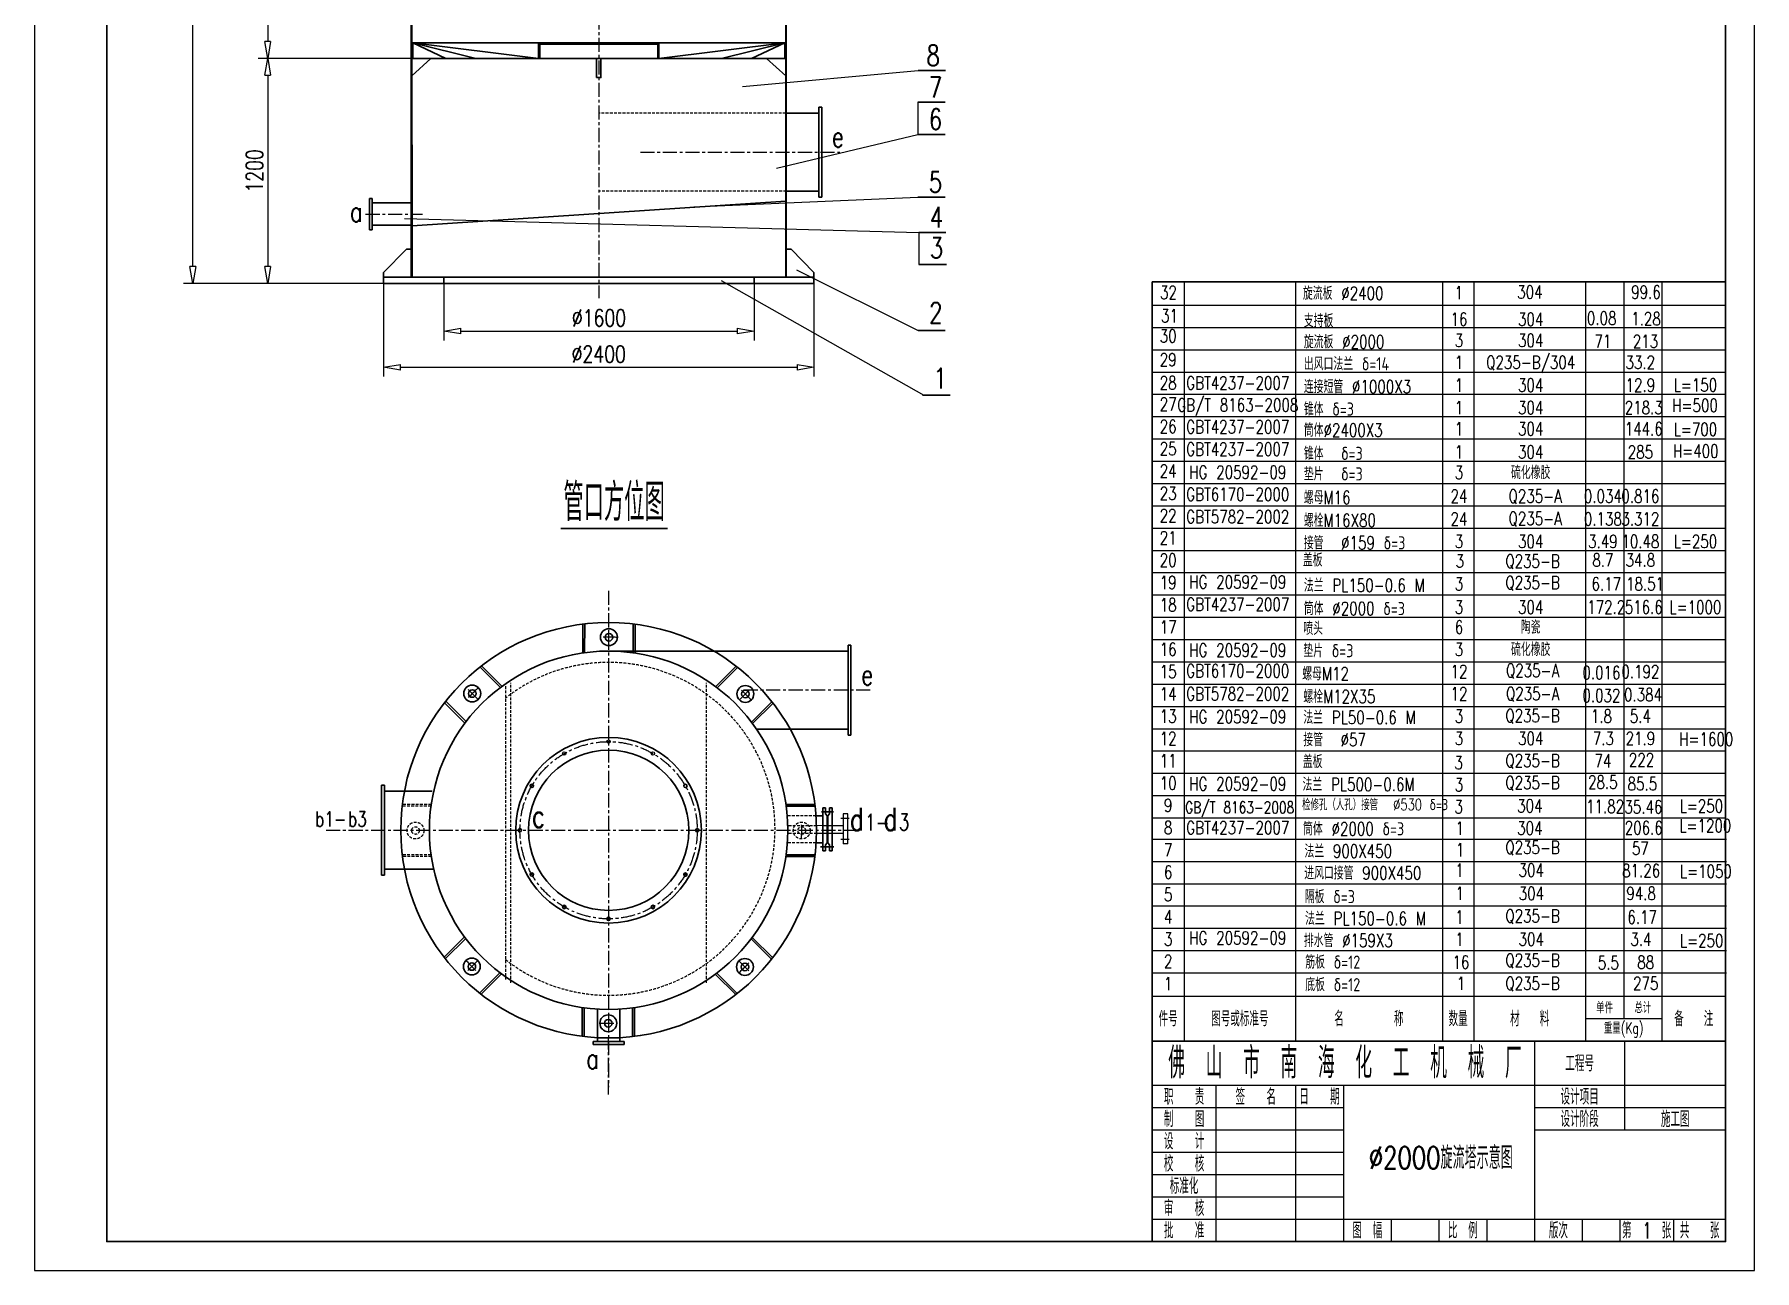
# Model space of a CAD drawing. Header units: inches. Extents: x -49906 to 274435, y 31852 to 49661.
# Drawn here: x 84216 to 93386, y 31852 to 38444 of the extents above; entities that cross this region are included whole.
import ezdxf
from ezdxf.enums import TextEntityAlignment as Align

# ---------------------------------------------------------------- set-up
doc = ezdxf.new("R2010")
doc.units = ezdxf.units.IN
doc.header["$LTSCALE"] = 60
doc.header["$MEASUREMENT"] = 0
doc.linetypes.add('CENTER', pattern=[2, 1.25, -0.25, 0.25, -0.25])
doc.linetypes.add('HIDDEN', pattern=[0.375, 0.25, -0.125])
for name, color, linetype in [('2', 2, 'Continuous'), ('cen', 1, 'CENTER'), ('图层1', 2, 'HIDDEN'), ('文字', 3, 'Continuous'), ('细实线', 7, 'Continuous')]:
    doc.layers.add(name, color=color, linetype=linetype)
doc.layers.add('粗实线', color=7, linetype='Continuous', lineweight=30)
doc.styles.get("Standard").update_dxf_attribs({"font": 'txt.shx', "width": 0.75, "bigfont": 'hztxt.shx'})
doc.styles.add('中文', font='txt.shx', dxfattribs={"width": 0.75, "bigfont": 'gbcbig.shx'})
doc.dimstyles.new('ST1-1', dxfattribs={"dimtxt": 90, "dimasz": 90, "dimexe": 50, "dimexo": 0, "dimgap": 25, "dimtad": 1, "dimtxsty": 'Standard', "dimblk": 'CLOSEDBLANK', "dimcen": 3, "dimadec": 0, "dimazin": 0, "dimtfac": 1, "dimtmove": 0, "dimatfit": 3, "dimfxl": 1, "dimarcsym": 1})

# ---------------------------------------------------------------- blocks, each defined once
blk = doc.blocks.new('_CLOSEDBLANK')
at = {"color": 0, "linetype": 'ByBlock'}
for p, q in [((-1, 0.17), (0, 0)), ((-1, 0.17), (-1, -0.17)), ((0, 0), (-1, -0.17))]:
    blk.add_line(p, q, dxfattribs=at)
blk = doc.blocks.new('*D281')
at = {"layer": 'Defpoints', "color": 0}
for p in [(86449.5, 39315.7), (85459.9, 38315.7), (85681.9, 38315.7)]:
    blk.add_point(p, dxfattribs=at)
at = {"layer": '细实线', "color": 0, "lineweight": -2}
for p, q in [((86449.5, 39315.7), (85409.9, 39315.7)), ((85459.9, 39225.7), (85459.9, 38405.7)), ((85681.9, 38315.7), (85409.9, 38315.7))]:
    blk.add_line(p, q, dxfattribs=at)
at = {"layer": '细实线', "color": 0, "lineweight": -2, "xscale": 90, "yscale": 90, "zscale": 90}
for p, rotation in [((85459.9, 39315.7), 90), ((85459.9, 38315.7), 270)]:
    blk.add_blockref('_CLOSEDBLANK', p, dxfattribs=dict(at, rotation=rotation))
at = {"layer": '细实线', "color": 0, "insert": (85389.9, 38815.7), "char_height": 90, "attachment_point": 5, "rotation": 90, "style": '中文'}
blk.add_mtext('1000', dxfattribs=at)
blk = doc.blocks.new('*D282')
at = {"layer": 'Defpoints', "color": 0}
for p in [(86449.5, 38315.7), (85459.9, 37115.7), (85675.3, 37115.7)]:
    blk.add_point(p, dxfattribs=at)
at = {"layer": '细实线', "color": 0, "lineweight": -2}
for p, q in [((86449.5, 38315.7), (85409.9, 38315.7)), ((85459.9, 38225.7), (85459.9, 37205.7)), ((85675.3, 37115.7), (85409.9, 37115.7))]:
    blk.add_line(p, q, dxfattribs=at)
at = {"layer": '细实线', "color": 0, "lineweight": -2, "xscale": 90, "yscale": 90, "zscale": 90}
for p, rotation in [((85459.9, 38315.7), 90), ((85459.9, 37115.7), 270)]:
    blk.add_blockref('_CLOSEDBLANK', p, dxfattribs=dict(at, rotation=rotation))
at = {"layer": '细实线', "color": 0, "insert": (85389.9, 37715.7), "char_height": 90, "attachment_point": 5, "rotation": 90, "style": '中文'}
blk.add_mtext('1200', dxfattribs=at)
blk = doc.blocks.new('*D283')
at = {"layer": 'Defpoints', "color": 0}
for p in [(85060.9, 43065.7), (86402.5, 43065.7), (86402.5, 37115.7)]:
    blk.add_point(p, dxfattribs=at)
at = {"layer": '细实线', "color": 0, "lineweight": -2}
for p, q in [((86402.5, 43065.7), (85010.9, 43065.7)), ((85060.9, 37205.7), (85060.9, 42975.7)), ((86402.5, 37115.7), (85010.9, 37115.7))]:
    blk.add_line(p, q, dxfattribs=at)
at = {"layer": '细实线', "color": 0, "lineweight": -2, "xscale": 90, "yscale": 90, "zscale": 90}
for p, rotation in [((85060.9, 43065.7), 90), ((85060.9, 37115.7), 270)]:
    blk.add_blockref('_CLOSEDBLANK', p, dxfattribs=dict(at, rotation=rotation))
at = {"layer": '细实线', "color": 0, "insert": (84990.9, 40090.7), "char_height": 90, "attachment_point": 5, "rotation": 90, "style": '中文'}
blk.add_mtext('5950', dxfattribs=at)
blk = doc.blocks.new('*D301')
at = {"layer": 'Defpoints', "color": 0}
for p in [(86077.5, 37115.7), (88371.5, 37115.7), (88371.5, 36668.8)]:
    blk.add_point(p, dxfattribs=at)
at = {"layer": '细实线', "color": 0, "lineweight": -2}
for p, q in [((86077.5, 37115.7), (86077.5, 36618.8)), ((88371.5, 37115.7), (88371.5, 36618.8)), ((86167.5, 36668.8), (88281.5, 36668.8))]:
    blk.add_line(p, q, dxfattribs=at)
at = {"layer": '细实线', "color": 0, "lineweight": -2, "xscale": 90, "yscale": 90, "zscale": 90, "rotation": 180}
blk.add_blockref('_CLOSEDBLANK', (86077.5, 36668.8), dxfattribs=at)
at = {"layer": '细实线', "color": 0, "lineweight": -2, "xscale": 90, "yscale": 90, "zscale": 90}
blk.add_blockref('_CLOSEDBLANK', (88371.5, 36668.8), dxfattribs=at)
at = {"layer": '细实线', "color": 0, "insert": (87224.6, 36738.8), "char_height": 90, "attachment_point": 5, "style": '中文'}
blk.add_mtext('%%C2400', dxfattribs=at)
blk = doc.blocks.new('*D300')
at = {"layer": 'Defpoints', "color": 0}
for p in [(86399.7, 37115.7), (88052.4, 37115.7), (88052.4, 36861.6)]:
    blk.add_point(p, dxfattribs=at)
at = {"layer": '细实线', "color": 0, "lineweight": -2}
for p, q in [((86399.7, 37115.7), (86399.7, 36811.6)), ((88052.4, 37115.7), (88052.4, 36811.6)), ((86489.7, 36861.6), (87962.4, 36861.6))]:
    blk.add_line(p, q, dxfattribs=at)
at = {"layer": '细实线', "color": 0, "lineweight": -2, "xscale": 90, "yscale": 90, "zscale": 90, "rotation": 180}
blk.add_blockref('_CLOSEDBLANK', (86399.7, 36861.6), dxfattribs=at)
at = {"layer": '细实线', "color": 0, "lineweight": -2, "xscale": 90, "yscale": 90, "zscale": 90}
blk.add_blockref('_CLOSEDBLANK', (88052.4, 36861.6), dxfattribs=at)
at = {"layer": '细实线', "color": 0, "insert": (87226, 36931.6), "char_height": 90, "attachment_point": 5, "style": '中文'}
blk.add_mtext('%%C1600', dxfattribs=at)

msp = doc.modelspace()

# ---------------------------------------------------------------- linework, layer by layer
at = {"layer": '2', "linetype": 'Continuous', "ltscale": 2}
for p, q in [((88559.542, 34262.333), (88514.785, 34262.333)), ((88527.218, 34286.695), (88527.218, 34231.695)), ((88552.083, 34286.695), (88527.218, 34286.695)), ((88527.218, 34231.695), (88527.218, 34126.695)), ((88552.083, 34231.695), (88552.083, 34286.695)), ((88552.083, 34231.695), (88552.083, 34286.695)), ((88552.083, 34231.695), (88552.083, 34261.211)), ((88552.083, 34231.695), (88552.083, 34261.211)), ((88552.083, 34126.695), (88552.083, 34231.695)), ((88559.542, 34151.056), (88514.785, 34151.056)), ((88552.083, 34126.695), (88527.218, 34126.695))]:
    msp.add_line(p, q, dxfattribs=at)
for centre in [(87277.206, 34672.316), (87040.956, 34609.013), (87513.456, 34609.013)]:
    msp.add_circle(centre, 9, dxfattribs=at)
at = {"layer": 'cen'}
for p, q in [((87224.514, 43344.926), (87224.514, 37038.003)), ((87446.514, 37815.693), (88509.4, 37815.693)), ((85982.007, 37485.546), (86285.345, 37485.546)), ((87277.206, 35476.778), (87277.206, 32829.25)), ((87278.768, 35184.177), (87278.81, 35274.209)), ((86582.263, 34896.969), (86518.63, 34960.661)), ((87974.359, 34894.76), (88038.05, 34958.393)), ((88671.985, 34946.686), (87983.708, 34946.686)), ((85771.411, 34199.816), (88603.578, 34199.816)), ((86580.054, 33504.873), (86516.362, 33441.24)), ((87972.149, 33502.664), (88035.782, 33438.972)), ((87277.227, 33215.456), (87277.185, 33125.423)), ((87277.206, 32791.27), (87277.206, 33094.608))]:
    msp.add_line(p, q, dxfattribs=at)
msp.add_circle((87277.206, 34199.816), 472.5, dxfattribs=at)
for centre, start, end in [((87277.7, 34102.203), 87.6558575, 92.2333635), ((87346.579, 34131.142), 132.6558575, 137.2333635), ((87208.532, 34130.444), 42.6558575, 47.2333635), ((87179.592, 34199.323), 357.6558575, 2.2333635), ((87345.881, 34269.189), 222.6558575, 227.2333635), ((87207.834, 34268.491), 312.6558575, 317.2333635), ((87276.713, 34297.43), 267.6558575, 272.2333635)]:
    msp.add_arc(centre, 1126.991, start, end, dxfattribs=at)
at = {"layer": '图层1'}
for p, q in [((88221.514, 38024.181), (87224.514, 38024.181)), ((88224.514, 37607.206), (87224.514, 37607.206)), ((86727.991, 34967.643), (86727.991, 33404.222)), ((86755.436, 33385.642), (86755.436, 34986.223)), ((87798.976, 33385.642), (87798.976, 34986.223)), ((86330.417, 34327.485), (86176.818, 34327.414)), ((86331.82, 34337.485), (86178.023, 34337.414)), ((88382.254, 34277.315), (88233.773, 34277.315)), ((88236.768, 34224.804), (88384.686, 34224.804)), ((88382.9, 34132.165), (88235.002, 34132.165)), ((88237.108, 34184.804), (88384.866, 34184.804)), ((86330.839, 34069.059), (86177.197, 34068.988)), ((86332.275, 34059.059), (86178.433, 34058.988))]:
    msp.add_line(p, q, dxfattribs=at)
for centre, radius in [((86247.83, 34198.233), 45.016), ((86247.83, 34198.233), 20.215), ((88306.583, 34198.233), 45.016), ((88306.583, 34198.233), 20.215)]:
    msp.add_circle(centre, radius, dxfattribs=at)
msp.add_arc((87276.901, 34207.3), 887.404, 231.7891864, 128.2108136, dxfattribs=at)
at = {"layer": '文字'}
msp.add_lwpolyline([(84216.48, 44833.694), (84216.48, 31851.534), (93385.806, 31851.534), (93385.806, 44833.694)], close=True, dxfattribs=at)
at = {"layer": '粗实线'}
for p, q in [((88221.514, 39035.204), (88221.514, 37148.879)), ((88224.514, 39035.204), (88224.514, 37148.879)), ((86224.514, 38561.436), (86224.514, 37148.879)), ((86227.514, 38561.436), (86230.508, 37148.879)), ((86232.993, 38399.21), (86232.993, 38315.693)), ((86232.993, 38399.21), (86409.804, 38315.693)), ((86232.993, 38399.21), (86570.284, 38315.693)), ((86232.993, 38399.21), (86904.312, 38315.693)), ((86904.312, 38399.21), (86904.312, 38315.693)), ((86910.261, 38391.02), (86904.312, 38399.21)), ((86910.261, 38391.02), (86910.261, 38315.693)), ((86910.261, 38391.02), (87224.514, 38391.02)), ((87538.767, 38391.02), (87224.514, 38391.02)), ((87538.767, 38391.02), (87544.716, 38399.21)), ((87538.767, 38391.02), (87538.767, 38315.693)), ((87544.716, 38399.21), (87544.716, 38315.693)), ((88216.035, 38399.21), (87544.716, 38315.693)), ((88216.035, 38399.21), (87878.744, 38315.693)), ((88216.035, 38399.21), (88039.224, 38315.693)), ((88216.035, 38399.21), (88216.035, 38315.693)), ((86227.514, 38222.889), (86330.312, 38315.693)), ((88221.514, 38222.889), (88118.716, 38315.693)), ((88927.641, 38251.79), (89072.641, 38251.79)), ((88398.147, 38055.017), (88398.147, 37576.37)), ((88398.147, 38055.017), (88413.147, 38055.017)), ((88413.147, 38055.017), (88413.147, 37576.37)), ((88925.784, 38082.195), (89070.784, 38082.195)), ((88398.147, 38024.181), (88221.514, 38024.181)), ((88398.147, 38024.181), (88221.514, 38024.181)), ((88925.784, 37910.277), (89070.784, 37910.277)), ((88398.147, 37607.206), (88221.514, 37607.206)), ((86002.377, 37568.695), (86002.377, 37402.396)), ((86002.377, 37568.695), (86017.377, 37568.695)), ((86017.377, 37568.695), (86017.377, 37402.396)), ((86017.377, 37545.519), (86227.514, 37545.519)), ((86230.514, 37423.144), (88221.514, 37555.061)), ((88398.147, 37576.37), (88413.147, 37576.37)), ((88925.784, 37575.538), (89070.784, 37575.538)), ((86017.377, 37425.572), (86227.514, 37425.572)), ((86002.377, 37402.396), (86017.377, 37402.396)), ((88930.279, 37387.995), (89075.279, 37387.995)), ((86199.425, 37298.879), (86077.514, 37174.072)), ((86224.425, 37298.879), (86199.425, 37298.879)), ((88224.603, 37298.879), (88249.603, 37298.879)), ((88249.603, 37298.879), (88371.514, 37174.072)), ((86077.514, 37149.072), (86077.514, 37174.072)), ((86077.514, 37148.879), (86077.514, 37115.693)), ((86077.514, 37148.879), (88371.514, 37148.879)), ((86399.656, 37148.879), (86399.656, 37115.693)), ((88052.393, 37148.879), (88052.393, 37115.693)), ((88371.514, 37115.693), (88371.514, 37174.072)), ((88930.279, 37216.077), (89077.842, 37216.077)), ((86077.514, 37115.693), (88078.555, 37115.693)), ((86077.514, 37115.693), (86224.514, 37115.693)), ((88371.514, 37115.693), (88002.514, 37115.693)), ((93231.44, 37124.108), (90174.998, 37124.108)), ((90174.998, 37124.108), (90174.998, 32005.9)), ((88926.642, 36864.598), (89071.642, 36864.598)), ((88950.488, 36520.761), (89098.051, 36520.761)), ((93231.44, 36522.642), (93231.44, 33075.654)), ((87023.072, 35808.578), (87591.12, 35808.578)), ((87139.537, 35145.203), (87139.608, 35298.999)), ((87149.538, 35146.605), (87149.609, 35300.205)), ((87407.964, 35146.184), (87408.035, 35299.825)), ((87417.963, 35144.748), (87418.034, 35298.59)), ((88554.223, 35155.174), (87277.206, 35155.174)), ((88554.223, 35186.01), (88554.223, 34707.363)), ((88554.223, 35186.01), (88569.223, 35186.01)), ((88569.223, 35186.01), (88569.223, 34707.363)), ((86700.483, 34961.459), (86591.892, 35070.15)), ((86708.569, 34967.514), (86599.837, 35076.347)), ((87848.349, 34965.652), (87957.149, 35074.352)), ((87856.412, 34959.572), (87965.073, 35068.134)), ((86511.37, 34770.959), (86402.67, 34879.76)), ((86517.45, 34779.022), (86408.889, 34887.684)), ((88038.849, 34776.539), (88147.54, 34885.13)), ((88044.904, 34768.454), (88153.737, 34877.186)), ((88554.223, 34738.199), (88066.416, 34738.199)), ((88554.223, 34707.363), (88569.223, 34707.363)), ((86067.477, 34439.33), (86067.477, 33960.683)), ((86082.477, 34439.33), (86067.477, 34439.33)), ((86082.477, 34439.33), (86082.477, 33960.683)), ((86082.477, 34408.494), (86336.658, 34408.494)), ((88222.593, 34337.485), (88376.389, 34337.414)), ((88223.995, 34327.485), (88377.595, 34327.414)), ((88411.184, 34298.21), (88476.574, 34298.21)), ((88419.693, 34318.756), (88419.693, 34132.165)), ((88432.468, 34318.756), (88419.693, 34318.756)), ((88432.468, 34287.288), (88432.468, 34318.756)), ((88455.264, 34318.756), (88468.04, 34318.756)), ((88455.264, 34287.288), (88455.264, 34318.756)), ((88468.04, 34318.756), (88468.04, 34182.74)), ((88419.693, 34277.315), (88382.254, 34277.315)), ((88441.682, 34277.315), (88432.468, 34287.288)), ((88441.682, 34182.74), (88441.682, 34277.315)), ((88446.05, 34277.315), (88455.264, 34287.288)), ((88446.05, 34182.74), (88446.05, 34277.315)), ((88382.9, 34132.165), (88419.693, 34132.165)), ((88407.388, 34111.27), (88477.482, 34111.27)), ((88419.693, 34090.725), (88419.693, 34132.165)), ((88441.682, 34132.165), (88432.468, 34122.193)), ((88432.468, 34122.193), (88432.468, 34090.725)), ((88441.682, 34182.74), (88441.682, 34132.165)), ((88446.05, 34182.74), (88446.05, 34132.165)), ((88446.05, 34132.165), (88455.264, 34122.193)), ((88455.264, 34122.193), (88455.264, 34090.725)), ((88468.04, 34090.725), (88468.04, 34182.74)), ((88222.138, 34059.059), (88375.98, 34058.988)), ((88223.573, 34069.059), (88377.215, 34068.988)), ((88432.468, 34090.725), (88419.693, 34090.725)), ((88455.264, 34090.725), (88468.04, 34090.725)), ((86082.477, 33960.683), (86067.477, 33960.683)), ((86082.477, 33991.519), (86344.833, 33991.519)), ((86509.508, 33631.179), (86400.675, 33522.447)), ((86515.564, 33623.094), (86406.872, 33514.503)), ((88036.962, 33620.611), (88145.523, 33511.949)), ((88043.042, 33628.674), (88151.742, 33519.873)), ((86698, 33440.06), (86589.339, 33331.499)), ((86706.064, 33433.981), (86597.263, 33325.28)), ((87845.843, 33432.118), (87954.576, 33323.286)), ((87853.929, 33438.174), (87962.52, 33329.483)), ((87136.449, 33254.885), (87136.378, 33101.043)), ((87146.448, 33253.449), (87146.377, 33099.807)), ((87217.232, 33072.847), (87217.232, 33248.782)), ((87337.18, 33072.847), (87337.18, 33248.652)), ((87404.874, 33253.028), (87404.803, 33099.428)), ((87414.875, 33254.43), (87414.804, 33100.634)), ((87194.057, 33072.847), (87360.356, 33072.847)), ((87194.057, 33057.847), (87194.057, 33072.847)), ((87194.057, 33057.847), (87360.356, 33057.847)), ((87360.356, 33057.847), (87360.356, 33072.847)), ((93231.44, 33075.654), (90174.998, 33075.654)), ((90174.998, 32005.9), (93231.44, 32005.9))]:
    msp.add_line(p, q, dxfattribs=at)
for points in [[(84602.395, 44679.328), (93231.44, 44679.328), (93231.44, 32005.9), (84602.395, 32005.9)], [(87212.689, 38213.487), (87235.782, 38213.487), (87235.782, 38315.693), (87212.689, 38315.693)]]:
    msp.add_lwpolyline(points, close=True, dxfattribs=at)
for points in [[(87224.514, 38399.21), (86232.993, 38399.21)], [(87224.514, 38399.21), (88216.035, 38399.21)], [(86232.993, 38315.693), (87224.514, 38315.693)], [(88216.035, 38315.693), (87224.514, 38315.693)]]:
    msp.add_lwpolyline(points, dxfattribs=at)
for centre, radius in [((87277.206, 34199.816), 1107.762), ((87278.789, 35229.193), 45.016), ((87278.789, 35229.193), 20.215), ((86550.446, 34928.815), 45.016), ((86550.446, 34928.815), 20.215), ((88006.205, 34926.576), 45.016), ((88006.205, 34926.576), 20.215), ((87277.206, 34199.816), 495), ((87277.206, 34199.816), 427.5), ((86868.009, 34436.066), 9), ((87686.403, 34436.066), 9), ((86804.706, 34199.816), 9), ((87749.706, 34199.816), 9), ((86868.009, 33963.566), 9), ((87686.403, 33963.566), 9), ((87040.956, 33790.619), 9), ((87513.456, 33790.619), 9), ((87277.206, 33727.316), 9), ((86548.208, 33473.057), 45.016), ((86548.208, 33473.057), 20.215), ((88003.966, 33470.818), 45.016), ((88003.966, 33470.818), 20.215), ((87275.623, 33170.44), 45.016), ((87275.623, 33170.44), 20.215)]:
    msp.add_circle(centre, radius, dxfattribs=at)
for start, end in [(0, 180), (180, 0)]:
    msp.add_arc((87277.206, 34199.816), 955.358, start, end, dxfattribs=at)
at = {"layer": '细实线'}
for p, q in [((87991.458, 38165.442), (88927.641, 38251.79)), ((88925.784, 38082.195), (88925.784, 37910.277)), ((88172.538, 37730.44), (88925.784, 37910.277)), ((87732.036, 37524.689), (88925.784, 37575.538)), ((86190.039, 37461.929), (88930.279, 37387.995)), ((88930.279, 37387.995), (88930.279, 37216.077)), ((88278.437, 37187.813), (88926.642, 36864.598)), ((87877.31, 37131.616), (88956.837, 36520.761)), ((90344.801, 37124.108), (90344.801, 33075.654)), ((90939.109, 37124.108), (90939.109, 33075.654)), ((91724.867, 33078.91), (91724.867, 37124.108)), ((91890.002, 37124.108), (91890.002, 33075.654)), ((92484.31, 37123.18), (92484.31, 33075.654)), ((92688.073, 37120.379), (92688.073, 33194.516)), ((92891.836, 37124.108), (92891.836, 33075.654)), ((93231.44, 36998.078), (90174.998, 36998.078)), ((93231.44, 36879.22), (90174.998, 36879.22)), ((93231.44, 36760.361), (90174.998, 36760.361)), ((93231.44, 36641.503), (90174.998, 36641.503)), ((93231.44, 36522.642), (90174.998, 36522.642)), ((93231.44, 36522.642), (90174.998, 36522.642)), ((93231.44, 36403.78), (90174.998, 36403.78)), ((93231.44, 36284.918), (90174.998, 36284.918)), ((93231.44, 36166.057), (90174.998, 36166.057)), ((93231.44, 36047.195), (90174.998, 36047.195)), ((93231.44, 35928.333), (90174.998, 35928.333)), ((93231.44, 35809.472), (90174.998, 35809.472)), ((93231.44, 35690.61), (90174.998, 35690.61)), ((93231.44, 35571.749), (90174.998, 35571.749)), ((93231.44, 35452.887), (90174.998, 35452.887)), ((93231.44, 35334.025), (90174.998, 35334.025)), ((93231.44, 35215.164), (90174.998, 35215.164)), ((93231.44, 35096.302), (90174.998, 35096.302)), ((93231.44, 34977.44), (90174.998, 34977.44)), ((93231.44, 34858.579), (90174.998, 34858.579)), ((93231.44, 34739.717), (90174.998, 34739.717)), ((93231.44, 34620.856), (90174.998, 34620.856)), ((93231.44, 34501.994), (90174.998, 34501.994)), ((93231.44, 34383.132), (90174.998, 34383.132)), ((88419.693, 34224.804), (88384.703, 34224.039)), ((88419.693, 34224.804), (88527.218, 34224.804)), ((93231.44, 34264.271), (90174.998, 34264.271)), ((88384.866, 34184.804), (88527.218, 34184.804)), ((93235.448, 34150.746), (90179.006, 34150.746)), ((93235.448, 34031.884), (90179.006, 34031.884)), ((93235.448, 33913.023), (90179.006, 33913.023)), ((93235.448, 33794.161), (90179.006, 33794.161)), ((93235.448, 33675.299), (90179.006, 33675.299)), ((93235.448, 33556.438), (90179.006, 33556.438)), ((93235.448, 33437.576), (90179.006, 33437.576)), ((93231.44, 33313.378), (90174.998, 33313.378)), ((92891.836, 33194.516), (92484.31, 33194.516)), ((92212.626, 33075.654), (92212.626, 32005.9)), ((92693.938, 32600.208), (92693.938, 33075.654)), ((93231.44, 32837.931), (90174.998, 32837.931)), ((90514.603, 32837.931), (90514.603, 32005.9)), ((90939.109, 32837.931), (90939.109, 32005.9)), ((91193.812, 32837.931), (91193.812, 32005.9)), ((91193.812, 32719.069), (90174.998, 32719.069)), ((93231.44, 32719.069), (92212.626, 32719.069)), ((91193.812, 32600.208), (90174.998, 32600.208)), ((93231.44, 32600.208), (92212.626, 32600.208)), ((91193.812, 32481.346), (90174.998, 32481.346)), ((91193.812, 32362.485), (90174.998, 32362.485)), ((91193.812, 32243.623), (90174.998, 32243.623)), ((93231.44, 32124.761), (90174.998, 32124.761)), ((91448.516, 32124.761), (91448.516, 32005.9)), ((91703.219, 32124.761), (91703.219, 32005.9)), ((91957.923, 32124.761), (91957.923, 32005.9)), ((92467.33, 32124.761), (92467.33, 32005.9)), ((92666.945, 32124.761), (92666.945, 32005.9)), ((92953.684, 32124.761), (92953.684, 32005.9))]:
    msp.add_line(p, q, dxfattribs=at)

# ---------------------------------------------------------------- texts
at = {"layer": '文字', "style": '中文', "width": 0.75}
for s, height, p in [('32', 70, (90261.428, 37032.703)), ('1', 70, (91809.38, 37032.01)), ('304', 70, (92187.905, 37034.547)), ('99.6', 70, (92806.86, 37034.343)), ('31', 70, (90266.857, 36908.204)), ('16', 70, (91810.188, 36889.463)), ('304', 70, (92192.244, 36889.463)), ('0.08', 70, (92570.662, 36895.2)), ('1.28', 70, (92806.86, 36892.399)), ('30', 70, (90259.9, 36800.641)), ('3', 70, (91810.188, 36776.93)), ('304', 70, (92192.244, 36776.93)), ('71', 70, (92576.965, 36772.363)), ('213', 70, (92804.225, 36771.736)), ('29', 70, (90259.9, 36673.954)), ('1', 70, (91810.188, 36659.828)), ('Q235-B/304', 70, (92192.244, 36659.828)), ('33.2', 70, (92776.508, 36659.828)), ('28', 70, (90259.9, 36550.887)), ('GBT4237-2007', 70, (90631.04, 36550.007)), ('1', 70, (91810.188, 36537.986)), ('304', 70, (92192.244, 36537.986)), ('12.9', 70, (92777.019, 36537.986)), ('L=150', 70, (93070.544, 36538.927)), ('27', 70, (90259.9, 36436.916)), ('GB/T 8163-2008', 70, (90631.04, 36432.531)), ('H=500', 70, (93068.524, 36430.45)), ('1', 70, (91810.188, 36418.174)), ('304', 70, (92192.244, 36418.174)), ('218.3', 70, (92795.042, 36418.174)), ('26', 70, (90259.9, 36318.054)), ('GBT4237-2007', 70, (90631.04, 36316.027)), ('1', 70, (91810.188, 36305.642)), ('304', 70, (92192.244, 36305.642)), ('144.6', 70, (92795.042, 36305.642)), ('L=700', 70, (93070.544, 36302.415)), ('25', 70, (90259.9, 36199.192)), ('GBT4237-2007', 70, (90631.04, 36197.026)), ('1', 70, (91810.188, 36181.736)), ('304', 70, (92192.244, 36181.736)), ('285', 70, (92777.019, 36181.736)), ('H=400', 70, (93072.288, 36186.69)), ('24', 70, (90259.9, 36080.331)), ('HG 20592-09', 70, (90631.04, 36073.749)), ('3', 70, (91810.188, 36072.562)), ('硫化橡胶', 70, (92192.244, 36072.562)), ('23', 70, (90259.9, 35961.469)), ('GBT6170-2000', 70, (90631.04, 35956.273)), ('24', 70, (91810.188, 35946.658)), ('Q235-A', 70, (92216.463, 35946.635)), ('0.034', 70, (92577.154, 35946.658)), ('0.816', 70, (92777.019, 35946.658)), ('22', 70, (90259.9, 35842.607)), ('GBT5782-2002', 70, (90631.04, 35836.837)), ('24', 70, (91810.188, 35824.816)), ('Q235-A', 70, (92216.463, 35827.049)), ('0.138', 70, (92577.154, 35824.816)), ('3.312', 70, (92777.019, 35824.816)), ('21', 70, (90259.9, 35723.746)), ('3', 70, (91810.188, 35705.004)), ('304', 70, (92192.244, 35705.004)), ('3.49', 70, (92577.154, 35705.004)), ('10.48', 70, (92777.019, 35705.004)), ('L=250', 70, (93070.544, 35705.004)), ('20', 70, (90259.9, 35604.884)), ('3', 70, (91814.454, 35600.498)), ('Q235-B', 70, (92202.522, 35599.979)), ('8.7', 70, (92577.154, 35605.753)), ('34.8', 70, (92777.019, 35605.753)), ('19', 70, (90259.9, 35486.023)), ('HG 20592-09', 70, (90631.04, 35488.723)), ('3', 70, (91810.188, 35478.338)), ('Q235-B', 70, (92202.522, 35485.185)), ('6.17', 70, (92595.417, 35478.338)), ('18.51', 70, (92801.965, 35478.338)), ('18', 70, (90259.9, 35367.161)), ('GBT4237-2007', 70, (90631.04, 35369.722)), ('3', 70, (91810.188, 35354.432)), ('304', 70, (92192.244, 35354.432)), ('172.2', 70, (92595.177, 35354.432)), ('516.6', 70, (92795.042, 35354.432)), ('L=1000', 70, (93070.544, 35354.432)), ('17', 70, (90259.9, 35248.299)), ('6', 70, (91810.273, 35247.951)), ('陶瓷', 70, (92192.329, 35247.951)), ('16', 70, (90259.9, 35129.438)), ('HG 20592-09', 70, (90631.04, 35125.033)), ('3', 70, (91810.273, 35129.089)), ('硫化橡胶', 70, (92192.329, 35129.089)), ('15', 70, (90259.9, 35010.576)), ('GBT6170-2000', 70, (90631.04, 35015.185)), ('12', 70, (91810.273, 35011.003)), ('Q235-A', 70, (92202.522, 35016.343)), ('0.016', 70, (92569.398, 35005.191)), ('0.192', 70, (92777.104, 35010.227)), ('14', 70, (90259.9, 34891.714)), ('GBT5782-2002', 70, (90631.04, 34892.406)), ('12', 70, (91810.273, 34892.141)), ('Q235-A', 70, (92202.522, 34892.94)), ('0.032', 70, (92569.398, 34883.014)), ('0.384', 70, (92790.863, 34887.506)), ('Q235-B', 70, (92202.522, 34775.276)), ('1.8', 70, (92569.398, 34773.461)), ('13', 70, (90259.9, 34772.853)), ('HG 20592-09', 70, (90631.04, 34770.353)), ('3', 70, (91810.273, 34773.279)), ('5.4', 70, (92777.104, 34773.279)), ('12', 70, (90259.9, 34653.991)), ('3', 70, (91810.273, 34654.418)), ('304', 70, (92192.329, 34654.418)), ('7.3', 70, (92579.638, 34654.418)), ('21.9', 70, (92777.104, 34654.418)), ('11', 70, (90259.9, 34535.13)), ('3', 70, (91808.116, 34524.693)), ('Q235-B', 70, (92202.522, 34536.165)), ('74', 70, (92577.026, 34534.981)), ('222', 70, (92783.219, 34540.119)), ('10', 70, (90259.9, 34416.268)), ('HG 20592-09', 70, (90631.04, 34412.041)), ('3', 70, (91809.968, 34406.816)), ('Q235-B', 70, (92202.522, 34418.501)), ('28.5', 70, (92577.026, 34420.919)), ('85.5', 70, (92787.55, 34412.714)), ('9', 70, (90259.9, 34297.406)), ('GB/T 8163-2008', 63, (90641.02, 34290.204)), ('3', 70, (91808.594, 34289.485)), ('304', 70, (92187.828, 34294.513)), ('11.82', 70, (92589.042, 34291.666)), ('35.46', 70, (92793.231, 34289.245)), ('8', 70, (90259.9, 34178.545)), ('GBT4237-2007', 70, (90631.04, 34178.242)), ('1', 70, (91814.433, 34175.177)), ('304', 70, (92187.828, 34175.651)), ('206.6', 70, (92795.127, 34177.626)), ('7', 70, (90259.9, 34059.683)), ('1', 70, (91816.388, 34060.061)), ('Q235-B', 70, (92202.522, 34073.159)), ('57', 70, (92776.864, 34068.424)), ('1', 70, (91813.072, 33951.94)), ('304', 70, (92195.127, 33951.94)), ('81.26', 70, (92781.457, 33949.488)), ('6', 70, (90259.9, 33940.821)), ('5', 70, (90259.9, 33821.96)), ('1', 70, (91813.993, 33827.973)), ('304', 70, (92196.048, 33827.973)), ('94.8', 70, (92780.824, 33827.973)), ('4', 70, (90259.9, 33703.098)), ('1', 70, (91812.592, 33701.078)), ('Q235-B', 70, (92202.522, 33707.717)), ('6.17', 70, (92786.357, 33701.078)), ('3', 70, (90259.9, 33584.236)), ('HG 20592-09', 70, (90631.04, 33590.665)), ('1', 70, (91813.072, 33583.597)), ('304', 70, (92195.127, 33583.597)), ('3.4', 70, (92779.903, 33583.597)), ('2', 70, (90259.9, 33465.375)), ('16', 70, (91820.467, 33460.904)), ('Q235-B', 70, (92202.522, 33471.579)), ('5.5', 70, (92606.716, 33457.876)), ('88', 70, (92805.32, 33460.597)), ('1', 70, (90259.9, 33346.513)), ('1', 70, (91820.467, 33348.175)), ('Q235-B', 70, (92202.522, 33348.175)), ('275', 70, (92805.32, 33348.175))]:
    msp.add_text(s, height=height, dxfattribs=at).set_placement(p, align=Align.CENTER)
for s, p in [('H=1600', (92984.365, 34650.542)), ('L=250', (92986.358, 34293.785)), ('L=1200', (92985.079, 34188.994)), ('L=1050', (92987.878, 33945.505)), ('L=250', (92987.878, 33576.246))]:
    msp.add_text(s, height=70, dxfattribs=at).set_placement(p)
at = {"layer": '文字', "style": '中文'}
for s, insert, char_height, width, attachment_point in [('旋流板 %%C2400\\P ', (90978.271, 37098.271), 70, 754.01165, 1), ('支持板\\P  ', (90983.181, 36951.951), 70, 711.0878, 1), ('旋流板 %%C2000', (90983.181, 36839.419), 70, 662.05878, 1), ('出风口法兰 δ=14 ', (90983.181, 36722.317), 70, 711.0878, 1), ('连接短管 %%C1000X3 ', (90983.181, 36600.474), 70, 711.0878, 1), ('锥体 δ=3\\P \\P  ', (90983.181, 36480.663), 70, 711.0878, 1), ('筒体%%C2400X3', (90983.181, 36368.13), 70, 662.05878, 1), ('锥体  δ=3\\P\\P\\P  ', (90983.181, 36244.225), 70, 711.0878, 1), ('垫片  δ=3\\P\\P  ', (90983.181, 36135.051), 70, 711.0878, 1), ('螺母M16  ', (90983.181, 36009.147), 70, 711.0878, 1), ('螺栓M16X80  ', (90983.181, 35887.305), 70, 711.0878, 1), ('接管  %%C159 δ=3\\P  ', (90983.181, 35767.493), 70, 711.0878, 1), ('盖板', (90977.983, 35675.832), 70, 863.23942, 1), ('法兰 PL150-0.6 M\\P  ', (90983.181, 35540.826), 70, 662.05878, 1), ('筒体 %%C2000 δ=3\\P  ', (90983.181, 35416.921), 70, 711.0878, 1), ('喷头', (90980.338, 35311.097), 70, 537.90402, 1), ('垫片 δ=3', (90980.338, 35192.235), 70, 512.46094, 1), ('螺母M12', (90974.482, 35069.453), 70, 537.90402, 1), ('螺栓M12X35', (90980.338, 34947.808), 70, 537.90402, 1), ('法兰 PL50-0.6 M', (90980.338, 34836.426), 70, 798.51365, 1), ('接管  %%C57', (90980.338, 34717.564), 70, 537.90402, 1), ('盖板', (90977.598, 34600.948), 70, 863.23942, 1), ('法兰 PL500-0.6M', (90976.124, 34479.127), 70, 868.56419, 1), ('{\\H0.8571x;检修孔（人孔）接管  %%C530 δ=3}\\P ', (90973.774, 34366.627), 70, 884.16555, 1), ('筒体 %%C2000 δ=3', (90979.005, 34242.549), 70, 740.08866, 1), ('法兰 900X450', (90986.453, 34123.208), 70, 740.08866, 1), ('进风口接管 900X450 ', (90985.222, 34006.624), 70, 740.08866, 1), ('隔板 δ=3', (90988.227, 33880.834), 70, 740.08866, 1), ('法兰 PL150-0.6 M', (90989.591, 33764.224), 70, 740.08866, 1), ('排水管 %%C159X3 ', (90983.137, 33646.744), 70, 620.60723, 1), ('筋板 δ=12 ', (90990.532, 33531.813), 70, 537.90402, 1), ('底板 δ=12\\P ', (90990.532, 33411.321), 70, 537.90402, 1), ('单件', (92586.191, 33253.947), 59.4308, 203.76279, 5), ('总计', (92789.954, 33253.947), 59.4308, 203.76279, 5), ('图号或标准号', (90641.955, 33194.516), 79.86, 669.09185, 5), ('名     称', (91329.654, 33194.516), 79.86, 662.68522, 5), ('材  料', (92187.156, 33194.516), 79.86, 353.99494, 5), ('备  注', (93061.638, 33194.516), 79.86, 341.13309, 5), ('{\\H0.7x;重量\\W0.7;(Kg)}', (92688.073, 33135.085), 84.90116, 407.52558, 5), ('佛 山 市 南 海 化 工 机 械 厂', (91202.616, 32959.154), 165, 2376.68918, 5), ('工程号', (92453.282, 32956.793), 84.9012, 481.312, 5), ('职  责', (90344.801, 32778.5), 84.9012, 339.60465, 5), ('签  名', (90726.856, 32778.5), 84.9012, 424.50581, 5), ('日  期', (91066.461, 32778.5), 84.9012, 254.70349, 5), ('设计项目', (92453.282, 32778.5), 84.9012, 481.312, 5), ('制  图', (90344.801, 32659.639), 84.9012, 339.60465, 5), ('设计阶段', (92453.282, 32659.639), 84.9012, 481.312, 5), ('施工图', (92962.689, 32659.639), 84.9012, 537.50195, 5), ('设  计 ', (90344.801, 32540.777), 84.9012, 339.60465, 5), ('校  核', (90344.801, 32421.915), 84.9012, 339.60465, 5), ('\\A1;%%C2000旋流塔示意图', (91713.072, 32453.244), 118.86163, 1018.81395, 5), ('标准化', (90344.801, 32303.054), 84.9012, 339.60465, 5), ('审  核', (90344.801, 32184.192), 84.9012, 339.60465, 5), ('批  准', (90344.801, 32065.331), 84.9012, 339.60465, 5)]:
    msp.add_mtext(s, dxfattribs=dict(at, insert=insert, char_height=char_height, width=width, attachment_point=attachment_point))
at = {"layer": '文字', "attachment_point": 5, "style": '中文'}
for s, insert, char_height, width, line_spacing_factor in [('件号', (90259.9, 33194.516), 79.86, 199.65, 0.84), ('数量', (91805.101, 33194.516), 79.86, 199.65, 0.84), ('图 幅', (91321.164, 32065.331), 84.9012, 254.70349, 0.822857), ('比 例', (91830.571, 32065.331), 84.9012, 254.70349, 0.788571), ('版次', (92339.978, 32065.331), 84.9012, 254.70349, 0.822857), ('第 {\\W0.7;1\\H1x; }张', (92810.314, 32065.331), 84.90116, 286.73967, 0.822857), ('共 {\\W0.7; }张', (93092.562, 32065.331), 84.90116, 277.75593, 0.822857)]:
    msp.add_mtext(s, dxfattribs=dict(at, insert=insert, char_height=char_height, width=width, line_spacing_factor=line_spacing_factor))
at = {"layer": '细实线', "style": '中文', "width": 0.75}
for s, height, p in [('8', 110, (88971.904, 38276.983)), ('7', 110, (88984.942, 38107.928)), ('6', 110, (88984.942, 37936.01)), ('e', 110, (88467.029, 37842.851)), ('5', 110, (88984.942, 37601.27)), ('a', 110, (85898.785, 37443.804)), ('4', 110, (88989.437, 37413.728)), ('3', 110, (88989.437, 37249.947)), ('2', 110, (88985.8, 36904.639)), ('1', 110, (89009.646, 36554.631)), ('管口方位图', 200, (87036.432, 35848.488)), ('e', 110, (88623.105, 34973.844)), ('b1-', 80, (85713.262, 34219.21)), ('b3', 80, (85888.471, 34219.21)), ('c', 121, (86868.433, 34214.361)), ('d', 121, (88563.197, 34197.865)), ('d', 121, (88742.754, 34198.745)), ('1-', 88, (88644.36, 34198.387)), ('3', 88, (88823.918, 34199.267)), ('a', 110, (87158.452, 32927.21))]:
    msp.add_text(s, height=height, dxfattribs=at).set_placement(p)

# ---------------------------------------------------------------- dimensions: what is measured, and where the dimension line sits
at = {"layer": '细实线'}
for base, p1, p2, picture, middle in [((85060.898, 43065.693), (86402.514, 37115.693), (86402.514, 43065.693), '*D283', (84990.898, 40090.693)), ((85459.909, 38315.693), (86449.514, 39315.693), (85681.909, 38315.693), '*D281', (85389.909, 38815.693))]:
    dim = msp.add_linear_dim(base=base, p1=p1, p2=p2, angle=90, dimstyle='ST1-1', override={"dimtxsty": '中文'}, dxfattribs=at)
    dim.commit()
    dim.dimension.update_dxf_attribs({"geometry": picture, "text_midpoint": middle})
dim = msp.add_linear_dim(base=(85459.909, 37115.693), p1=(86449.514, 38315.693), p2=(85675.337, 37115.693), angle=90, dimstyle='ST1-1', override={"dimtxsty": '中文'}, dxfattribs=at)
dim.commit()
dim.dimension.update_dxf_attribs({"geometry": '*D282', "text_midpoint": (85459.909, 37715.693), "dimtype": 160})
dim = msp.add_linear_dim(base=(88371.514, 36668.815), p1=(86077.514, 37115.693), p2=(88371.514, 37115.693), text='%%C2400', dimstyle='ST1-1', override={"dimtxsty": '中文'}, dxfattribs=at)
dim.commit()
dim.dimension.update_dxf_attribs({"geometry": '*D301', "text_midpoint": (87224.629, 36668.815), "dimtype": 160})
dim = msp.add_linear_dim(base=(88052.393, 36861.557), p1=(86399.656, 37115.693), p2=(88052.393, 37115.693), text='%%C1600', dimstyle='ST1-1', override={"dimtxsty": '中文'}, dxfattribs=at)
dim.commit()
dim.dimension.update_dxf_attribs({"geometry": '*D300', "text_midpoint": (87226.024, 36931.557)})

doc.saveas('drawing.dxf')
